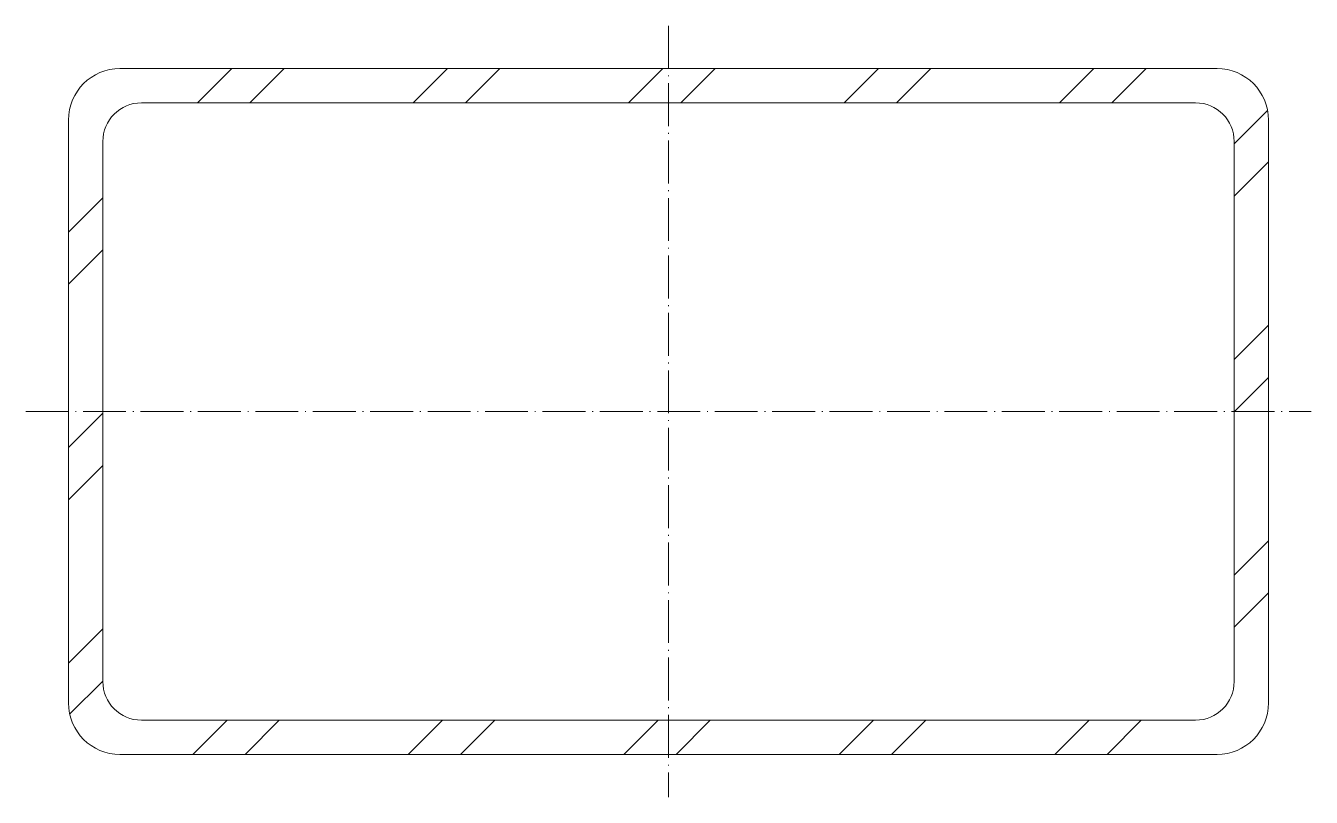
# Model space of a CAD drawing. Header units: metres. Extents: x -75 to 75, y -45 to 45.
import ezdxf

# ---------------------------------------------------------------- set-up
doc = ezdxf.new("R2010")
doc.units = ezdxf.units.M
doc.linetypes.add('MV_hartlijn_staal', pattern=[6.6, 5, -0.8, 0, -0.8])
doc.layers.add('A-DETL-GENF', color=92, linetype='Continuous', lineweight=18)

# ---------------------------------------------------------------- blocks, each defined once
blk = doc.blocks.new('28 Staalprofielen- koker RHS-2d - K140_80_4-5067799-00_0 Basismaterialen')
at = {"layer": 'A-DETL-GENF', "lineweight": 13}
h = blk.add_hatch(dxfattribs=at)
h.set_pattern_fill('FP_353', color=256, style=0, pattern_type=2)
h.set_pattern_definition([(225, (-2480.222, -4256.088), (12.57236, -12.57236), []), (225, (-2480.222, -4275.138), (12.57236, -12.57236), [])])
h.paths.add_polyline_path([(64, 40), (-64, 40), (-65.55, 39.8), (-67, 39.2), (-68.24, 38.24), (-69.2, 37), (-69.8, 35.55), (-70, 34), (-70, -34), (-69.8, -35.55), (-69.2, -37), (-68.24, -38.24), (-67, -39.2), (-65.55, -39.8), (-64, -40), (64, -40), (65.55, -39.8), (67, -39.2), (68.24, -38.24), (69.2, -37), (69.8, -35.55), (70, -34), (70, 34), (69.8, 35.55), (69.2, 37), (68.24, 38.24), (67, 39.2), (65.55, 39.8)])
h.paths.add_polyline_path([(61.5, 36), (62.66, 35.85), (63.75, 35.4), (64.68, 34.68), (65.4, 33.75), (65.85, 32.66), (66, 31.5), (66, -31.5), (65.85, -32.66), (65.4, -33.75), (64.68, -34.68), (63.75, -35.4), (62.66, -35.85), (61.5, -36), (-61.5, -36), (-62.66, -35.85), (-63.75, -35.4), (-64.68, -34.68), (-65.4, -33.75), (-65.85, -32.66), (-66, -31.5), (-66, 31.5), (-65.85, 32.66), (-65.4, 33.75), (-64.68, 34.68), (-63.75, 35.4), (-62.66, 35.85), (-61.5, 36), (-22.55, 36)])
at = {"layer": 'A-DETL-GENF', "linetype": 'MV_hartlijn_staal', "lineweight": 13}
for p, q in [((0, 45), (0, -45)), ((-75, 0), (75, 0))]:
    blk.add_line(p, q, dxfattribs=at)
at = {"layer": 'A-DETL-GENF'}
for p, q in [((64, 40), (-64, 40)), ((64, 40), (-64, 40)), ((-61.5, 36), (61.5, 36)), ((61.5, 36), (-61.5, 36)), ((-70, 34), (-70, -34)), ((-70, 34), (-70, -34)), ((70, -34), (70, 34)), ((70, -34), (70, 34)), ((-66, -31.5), (-66, 31.5)), ((-66, 31.5), (-66, -31.5)), ((66, 31.5), (66, -31.5)), ((66, -31.5), (66, 31.5)), ((61.5, -36), (-61.5, -36)), ((-61.5, -36), (61.5, -36)), ((-64, -40), (64, -40)), ((-64, -40), (64, -40))]:
    blk.add_line(p, q, dxfattribs=at)
for centre, radius, start, end in [((-64, 34), 6, 90, 180), ((-64, 34), 6, 90, 180), ((64, 34), 6, 360, 90), ((64, 34), 6, 360, 90), ((-61.5, 31.5), 4.5, 90, 180), ((-61.5, 31.5), 4.5, 90, 180), ((61.5, 31.5), 4.5, 360, 90), ((61.5, 31.5), 4.5, 0, 90), ((-61.5, -31.5), 4.5, 180, 270), ((-61.5, -31.5), 4.5, 180, 270), ((61.5, -31.5), 4.5, 270, 360), ((61.5, -31.5), 4.5, 270, 0), ((-64, -34), 6, 180, 270), ((-64, -34), 6, 180, 270), ((64, -34), 6, 270, 0), ((64, -34), 6, 270, 0)]:
    blk.add_arc(centre, radius, start, end, dxfattribs=at)

msp = doc.modelspace()

# ---------------------------------------------------------------- block references
msp.add_blockref('28 Staalprofielen- koker RHS-2d - K140_80_4-5067799-00_0 Basismaterialen', (0, 0))

doc.saveas('drawing.dxf')
